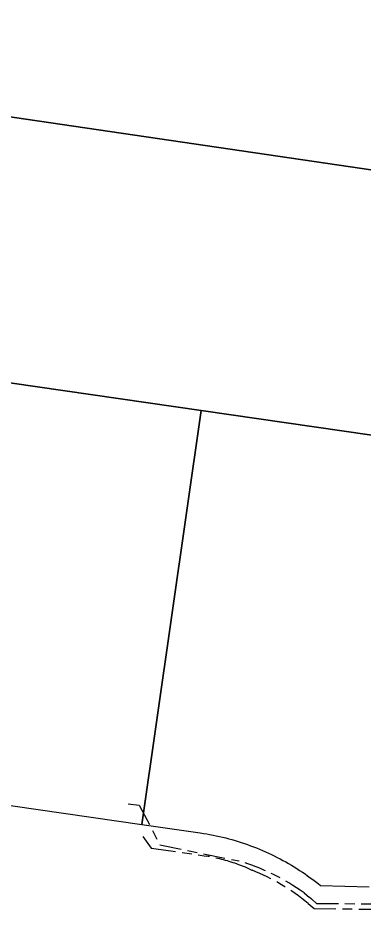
# Model space of a CAD drawing. Header units: metres. Extents: x 303290 to 305422, y 6242588 to 6244350.
# Drawn here: x 304492 to 304555.6, y 6242806.6 to 6242970.1 of the extents above; entities that cross this region are included whole.
import ezdxf

# ---------------------------------------------------------------- set-up
doc = ezdxf.new("R2010")
doc.units = ezdxf.units.M
doc.linetypes.add('Cable Exist UG', pattern=[8.2, 4, -1.2, 1.8, -1.2])
for name, color, linetype in [('Cadastre Land Parcels_SP_EXT', 9, 'Continuous'), ('Mains_HV_EXT', 7, 'Continuous'), ('Mains_LV_EXT', 7, 'Continuous')]:
    doc.layers.add(name, color=color, linetype=linetype)

msp = doc.modelspace()

# ---------------------------------------------------------------- linework, layer by layer
at = {"layer": 'Cadastre Land Parcels_SP_EXT', "linetype": 'Continuous'}
for points in [[(304660.4, 6243057.39), (304659.8, 6243063.83), (304656.01, 6243069.07), (304650.12, 6243071.87), (304395.34, 6243109.51), (304374.66, 6242968.9), (304610.22, 6242934.37), (304638.29, 6242930.26), (304660.4, 6243057.39)], [(304525.71, 6242898.04), (304440.56, 6242910.29), (304429.74, 6242834.39), (304514.83, 6242822.1), (304525.71, 6242898.04)]]:
    msp.add_lwpolyline(points, close=True, dxfattribs=at)
for points in [[(304610.22, 6242934.37), (304374.66, 6242968.9)], [(304440.56, 6242910.29), (304525.71, 6242898.04), (304624.31, 6242883.8)], [(304624.31, 6242883.8), (304525.71, 6242898.04), (304514.83, 6242822.1), (304525.53, 6242820.55), (304526.12, 6242820.46), (304526.71, 6242820.36), (304527.29, 6242820.26), (304527.88, 6242820.15), (304528.46, 6242820.03), (304529.04, 6242819.9), (304529.62, 6242819.77), (304530.2, 6242819.62), (304530.78, 6242819.47), (304531.35, 6242819.32), (304531.92, 6242819.15), (304532.49, 6242818.98), (304533.06, 6242818.8), (304533.63, 6242818.61), (304534.19, 6242818.42), (304534.75, 6242818.21), (304535.3, 6242818), (304535.86, 6242817.79), (304536.41, 6242817.56), (304536.96, 6242817.33), (304537.5, 6242817.09), (304538.05, 6242816.84), (304538.58, 6242816.59), (304539.12, 6242816.33), (304539.65, 6242816.07), (304540.18, 6242815.79), (304540.7, 6242815.51), (304541.22, 6242815.22), (304541.74, 6242814.93), (304542.25, 6242814.62), (304542.76, 6242814.32), (304543.27, 6242814), (304543.77, 6242813.68), (304544.27, 6242813.35), (304544.76, 6242813.02), (304545.24, 6242812.68), (304545.73, 6242812.33), (304546.2, 6242811.98), (304546.68, 6242811.62), (304547.15, 6242811.25), (304547.61, 6242810.88), (304556.55, 6242810.65)]]:
    msp.add_lwpolyline(points, dxfattribs=at)
at = {"layer": 'Mains_HV_EXT', "linetype": 'Cable Exist UG'}
msp.add_lwpolyline([(304512.29, 6242825.9), (304514.34, 6242825.63), (304518.11, 6242818.36), (304518.11, 6242818.36), (304532.64, 6242815.41), (304532.64, 6242815.41, -0.081639), (304544.58, 6242809.54), (304544.58, 6242809.54), (304545.6, 6242808.72), (304545.6, 6242808.72, -0.003711), (304546.06, 6242808.33), (304546.06, 6242808.33), (304546.88, 6242807.62), (304557.76, 6242807.52)], format="xyb", dxfattribs=at)
at = {"layer": 'Mains_LV_EXT', "linetype": 'Cable Exist UG'}
msp.add_lwpolyline([(304514.98, 6242819.88), (304516.5, 6242817.75), (304516.5, 6242817.75), (304517.03, 6242817.7), (304526.64, 6242816.31), (304526.64, 6242816.31, -0.035352), (304532.24, 6242814.86), (304532.24, 6242814.86), (304533.4, 6242814.48), (304533.76, 6242814.35), (304533.76, 6242814.35), (304534.97, 6242813.74), (304535.05, 6242813.71), (304535.05, 6242813.71, -0.076437), (304545.34, 6242807.61), (304545.34, 6242807.61), (304546.43, 6242806.68), (304556.96, 6242806.56)], format="xyb", dxfattribs=at)

doc.saveas('drawing.dxf')
